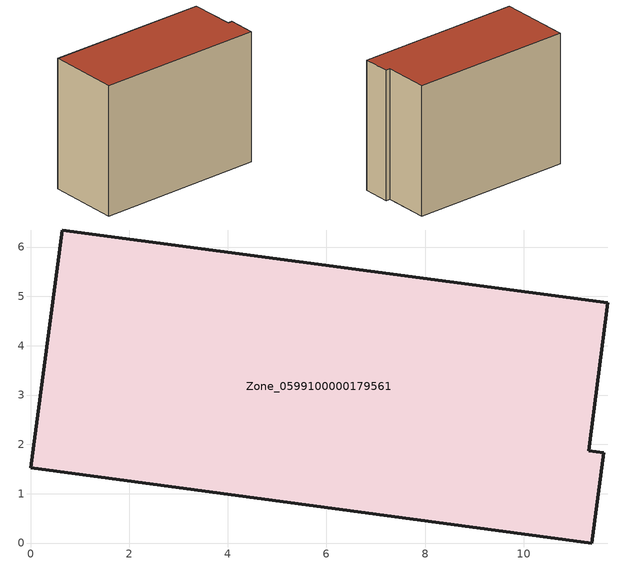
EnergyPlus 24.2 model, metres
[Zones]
Zone_0599100000179561
 floor ground (C_G): 0,1.52 0.65,6.35 11.71,4.87 11.31,1.87 11.62,1.83 11.38,0 z0
 wall outside (C_F): 11.62,1.83 11.31,1.87 11.71,4.87 0.65,6.35 0,1.52 11.38,0 11.62,1.83 z0:9
 roof outside (C_R): 0,1.52 11.38,0 11.62,1.83 11.31,1.87 11.71,4.87 0.65,6.35 z9
[BUILDING]
Pand.0599100000179561: North Axis=0; Terrain=City; Loads Convergence Tolerance Value=0.04; Temperature Convergence Tolerance Value=0.4; Solar Distribution=FullExterior; Maximum Number of Warmup Days=25; Minimum Number of Warmup Days=1
[Site:Location]
Rotterdam.The.Hague.AP_ZH_NLD Design_Conditions: Latitude=51.96; Longitude=4.45; Time Zone=1; Elevation=-4.5
[SITE:GROUNDTEMPERATURE:BUILDINGSURFACE]
18, 18, 18, 18, 18, 18, 18, 18, 18, 18, 18, 18
[MATERIAL] Thermal Absorptance=0.9; Solar Absorptance=0.7; Visible Absorptance=0.7
Name | Roughness | Thickness | Conductivity | Density | Specific Heat
G.TI.1946 | MediumSmooth | 0.15 | 1 | 540 | 1210
F.TI.1946 | Rough | 0.3 | 0.857143 | 1920 | 840
R.TI.1946 | MediumRough | 0.2 | 0.1 | 1500 | 1000
[CONSTRUCTION]
C_G: G.TI.1946
C_F: F.TI.1946
C_R: R.TI.1946
[ZONE]
Zone_0599100000179561: Type=1; Multiplier=1; Ceiling Height=Autocalculate; Volume=Autocalculate; Floor Area=autocalculate; Part of Total Floor Area=Yes
[ZONEINFILTRATION:DESIGNFLOWRATE]
Infil_Zone_0599100000179561: Zone or ZoneList or Space or SpaceList=Zone_0599100000179561; Schedule=AlwaysOn; Design Flow Rate Calculation Method=Flow/Area; Flow Rate per Floor Area=0.003; Constant Term Coefficient=1; Temperature Term Coefficient=0; Velocity Term Coefficient=0; Velocity Squared Term Coefficient=0
[HVACTEMPLATE:ZONE:IDEALLOADSAIRSYSTEM]
Zone_0599100000179561: Maximum Heating Supply Air Temperature=50; Minimum Cooling Supply Air Temperature=13; Maximum Heating Supply Air Humidity Ratio=0.0156; Minimum Cooling Supply Air Humidity Ratio=0.0077; Heating Limit=NoLimit; Cooling Limit=NoLimit; Dehumidification Control Type=ConstantSensibleHeatRatio; Cooling Sensible Heat Ratio=0.7; Dehumidification Setpoint=60; Humidification Control Type=None; Humidification Setpoint=30; Outdoor Air Method=None; Outdoor Air Flow Rate per Person=0.00944; Outdoor Air Flow Rate per Zone Floor Area=0; Outdoor Air Flow Rate per Zone=0; Demand Controlled Ventilation Type=None; Outdoor Air Economizer Type=NoEconomizer; Heat Recovery Type=None; Sensible Heat Recovery Effectiveness=0.7; Latent Heat Recovery Effectiveness=0.65
[ZONECONTROL:THERMOSTAT]
ThermostatControl_Zone_0599100000179561: Zone or ZoneList=Zone_0599100000179561; Control Type Schedule=DualSetpointControlType; Control 1=Thermostat_Zone_0599100000179561; Temperature Difference Between Cutout And Setpoint=0
[THERMOSTATSETPOINT:DUALSETPOINT]
Thermostat_Zone_0599100000179561: Heating Setpoint Temperature Schedule=HeatingSetpoint_Zone_0599100000179561; Cooling Setpoint Temperature Schedule=CoolingSetpoint_Zone_0599100000179561
[SCHEDULE:COMPACT]
HeatingSetpoint_Zone_0599100000179561: Through: 12/31, For: AllDays, Until: 24:00, 21
CoolingSetpoint_Zone_0599100000179561: Through: 12/31, For: AllDays, Until: 24:00, 24
DualSetpointControlType: Through: 12/31, For: AllDays, Until: 24:00, 4
AlwaysOn: Through: 12/31, For: AllDays, Until: 24:00, 1
